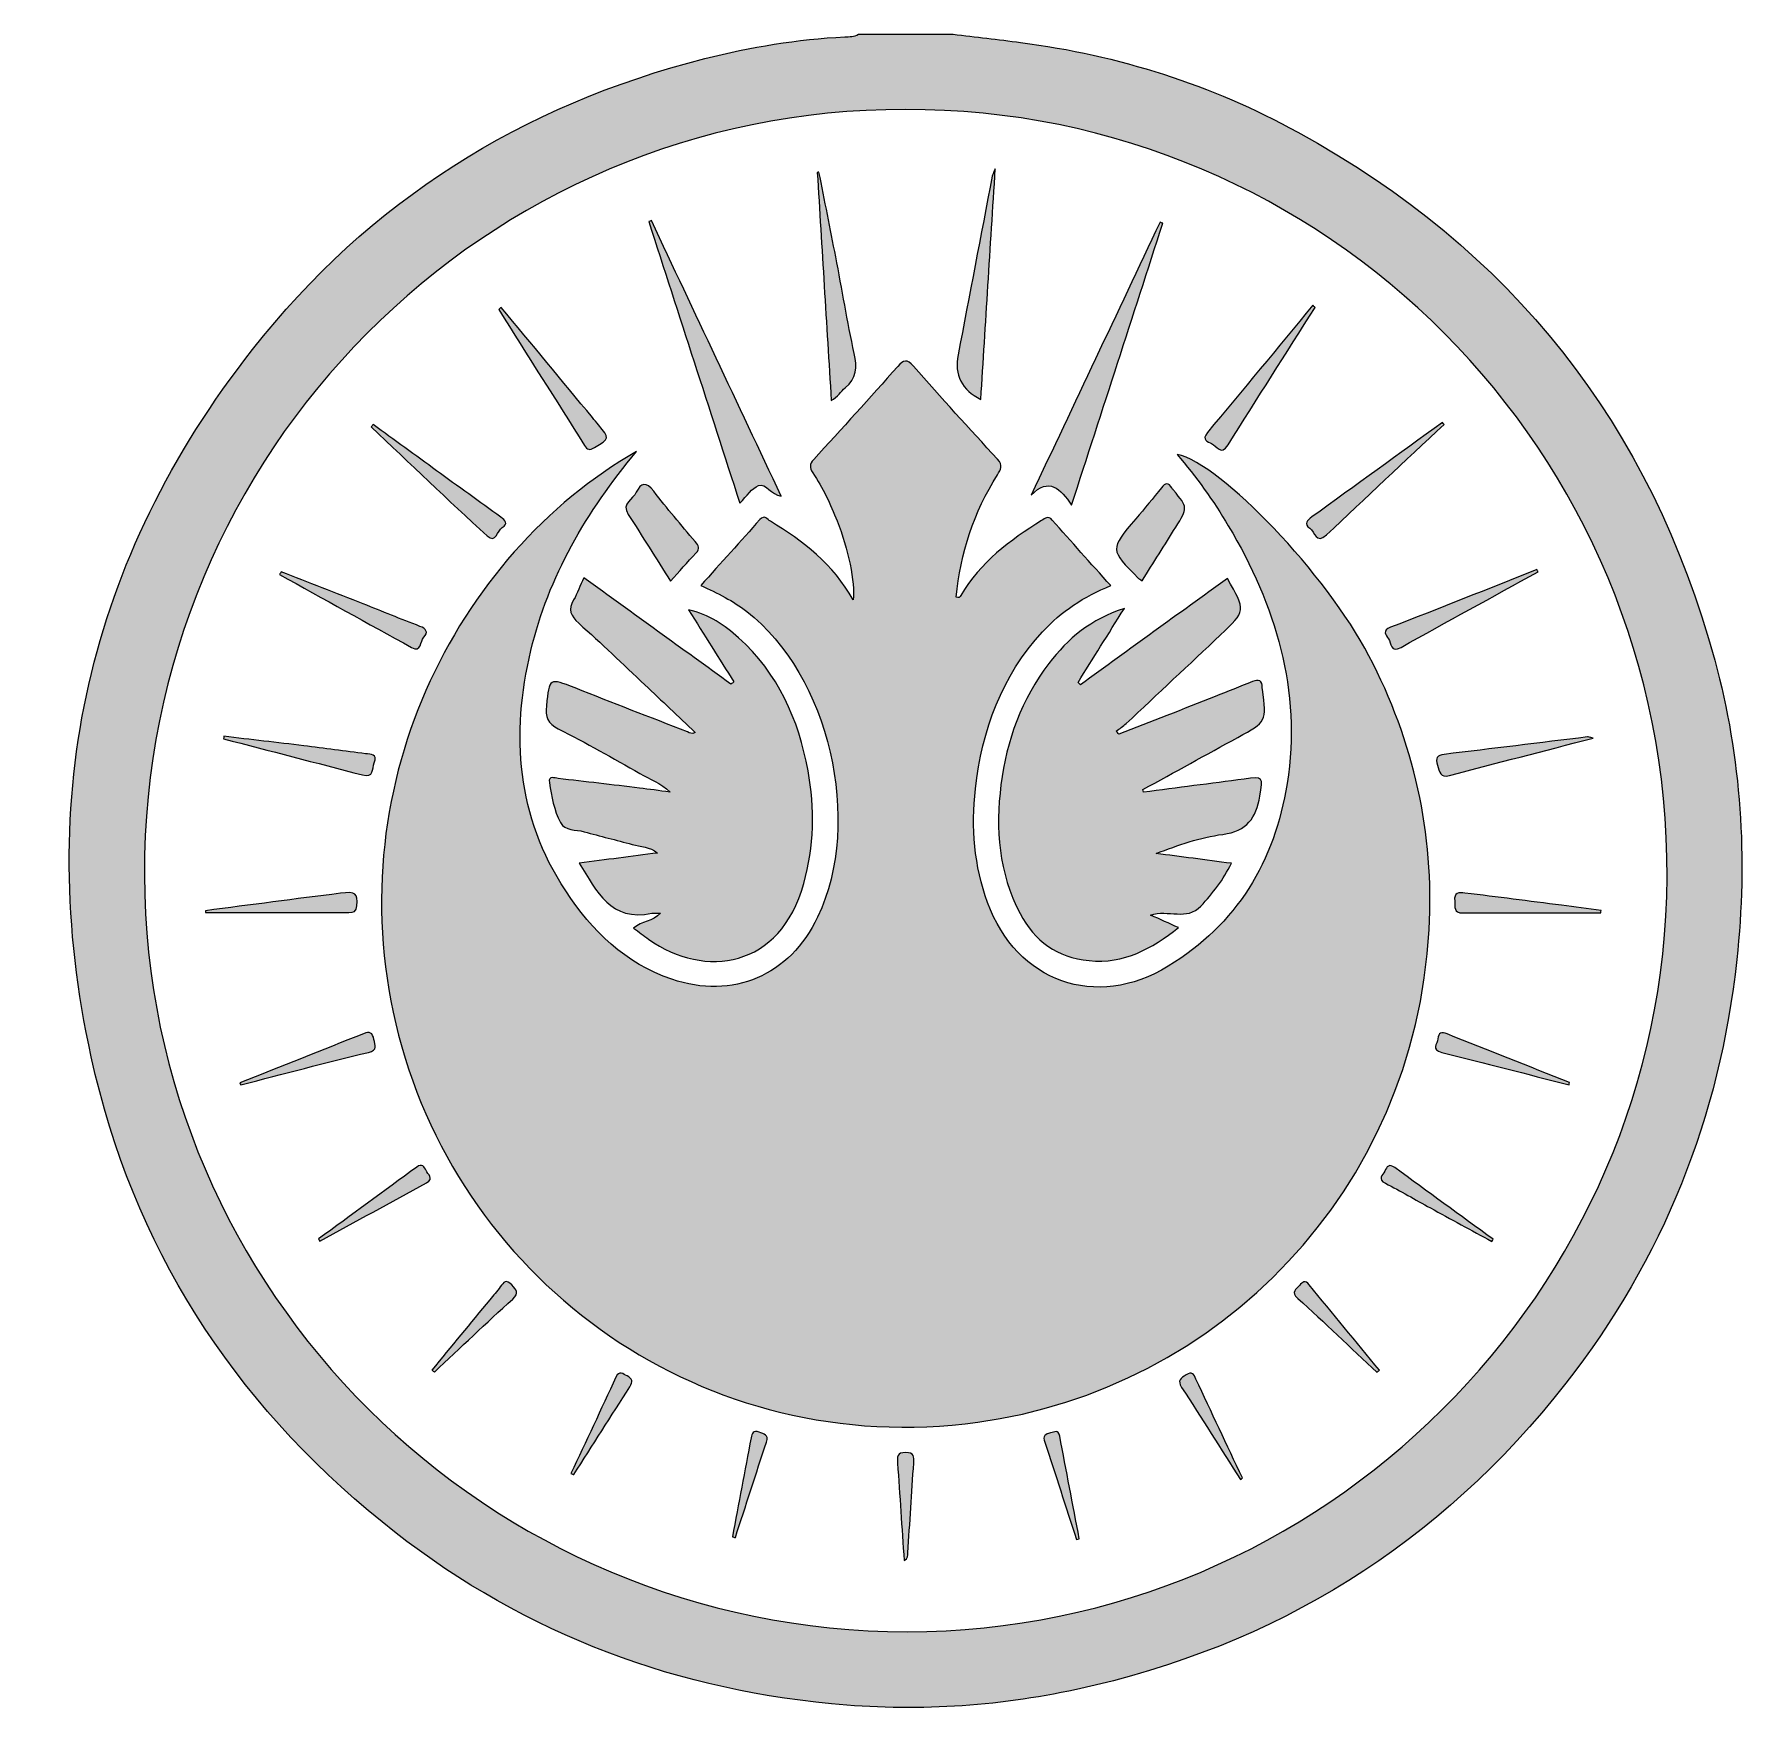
# Model space of a CAD drawing. Header units: inches. Extents: x 34 to 704, y -704 to -48.
import ezdxf

# ---------------------------------------------------------------- set-up
doc = ezdxf.new("R2010")
doc.units = ezdxf.units.IN
doc.header["$MEASUREMENT"] = 0
doc.layers.add('Layer 1', color=7, linetype='Continuous')

# ---------------------------------------------------------------- blocks, each defined once
blk = doc.blocks.new('block 2')
at = {"layer": 'Layer 1', "lineweight": 0}
for points, knots in [([(691.48, -292.65), (666.55, -200.7), (611.9, -131.84), (528.37, -86.14), (494.54, -67.63), (458.27, -56.07), (419.97, -51.1), (411.19, -49.95), (402.38, -48.97), (393.59, -47.91), (381.24, -47.91), (368.88, -47.91), (356.53, -47.91), (354.89, -48.9), (353.04, -48.82), (351.24, -48.91), (332.71, -49.86), (314.48, -52.88), (296.54, -57.42), (224.87, -75.58), (165.2, -113.07), (119.57, -171.21), (55.22, -253.2), (34.23, -346.03), (56.52, -447.73), (72.69, -521.51), (111.56, -582), (170.25, -629.54), (221.55, -671.08), (280.4, -694.35), (345.98, -700.64), (378.17, -703.73), (410.24, -701.89), (441.81, -695.04), (519.89, -678.11), (584, -638.26), (633.22, -575.31), (671.28, -526.63), (693.44, -471.28), (700.1, -409.7), (704.38, -370.1), (701.88, -331), (691.48, -292.65)], [0, 0, 0, 0, 1, 1, 1, 2, 2, 2, 3, 3, 3, 4, 4, 4, 5, 5, 5, 6, 6, 6, 7, 7, 7, 8, 8, 8, 9, 9, 9, 10, 10, 10, 11, 11, 11, 12, 12, 12, 13, 13, 13, 14, 14, 14, 14]), ([(375.67, -672.45), (211.26, -672.35), (77.83, -539.4), (77.3, -376.6), (76.77, -211.39), (210.71, -76.91), (374.94, -77.31), (539.09, -76.77), (673.68, -211.25), (672.83, -377.51), (672.01, -539.09), (538.24, -672.55), (375.67, -672.45)], [0, 0, 0, 0, 1, 1, 1, 2, 2, 2, 3, 3, 3, 4, 4, 4, 4])]:
    blk.add_open_spline(points, degree=3, knots=knots, dxfattribs=at)

msp = doc.modelspace()

# ---------------------------------------------------------------- hatches: boundary and pattern name
at = {"layer": 'Layer 1', "true_color": 0xffffff}
h = msp.add_hatch(color=7, dxfattribs=at)
h.dxf.hatch_style = 2
edge = h.paths.add_edge_path()
edge.add_spline(control_points=[(691.48, -292.65), (666.55, -200.7), (611.9, -131.84), (528.37, -86.14), (494.54, -67.63), (458.27, -56.07), (419.97, -51.1), (411.19, -49.95), (402.38, -48.97), (393.59, -47.91), (381.24, -47.91), (368.88, -47.91), (356.53, -47.91), (354.89, -48.9), (353.04, -48.82), (351.24, -48.91), (332.71, -49.86), (314.48, -52.88), (296.54, -57.42), (224.87, -75.58), (165.2, -113.07), (119.57, -171.21), (55.22, -253.2), (34.23, -346.03), (56.52, -447.73), (72.69, -521.51), (111.56, -582), (170.25, -629.54), (221.55, -671.08), (280.4, -694.35), (345.98, -700.64), (378.17, -703.73), (410.24, -701.89), (441.81, -695.04), (519.89, -678.11), (584, -638.26), (633.22, -575.31), (671.28, -526.63), (693.44, -471.28), (700.1, -409.7), (704.38, -370.1), (701.88, -331), (691.48, -292.65)], knot_values=[0, 0, 0, 0, 1, 1, 1, 2, 2, 2, 3, 3, 3, 4, 4, 4, 5, 5, 5, 6, 6, 6, 7, 7, 7, 8, 8, 8, 9, 9, 9, 10, 10, 10, 11, 11, 11, 12, 12, 12, 13, 13, 13, 14, 14, 14, 14], degree=3, periodic=1)
edge = h.paths.add_edge_path()
edge.add_spline(control_points=[(375.67, -672.45), (211.26, -672.35), (77.83, -539.4), (77.3, -376.6), (76.77, -211.39), (210.71, -76.91), (374.94, -77.31), (539.09, -76.77), (673.68, -211.25), (672.83, -377.51), (672.01, -539.09), (538.24, -672.55), (375.67, -672.45)], knot_values=[0, 0, 0, 0, 1, 1, 1, 2, 2, 2, 3, 3, 3, 4, 4, 4, 4], degree=3, periodic=1)
edge = h.paths.add_edge_path()
edge.add_spline(control_points=[(579.76, -397.96), (574.1, -500.17), (497.42, -577.69), (403.26, -590.53), (296.11, -605.14), (201.91, -536.34), (176.73, -439.25), (151.88, -343.44), (199.1, -251.6), (269.82, -210.99), (250, -234.81), (235.35, -259.84), (228.46, -288.84), (220.62, -321.9), (222.9, -353.69), (242.08, -382.85), (252.36, -398.49), (265.38, -411.16), (283.54, -417.35), (307.41, -425.5), (329.76, -415.87), (340.61, -393.05), (358.41, -355.63), (345.08, -298.37), (312.86, -273.57), (307.52, -269.46), (301.62, -266.4), (294.91, -263.4), (302.85, -254.56), (310.47, -246.1), (318.05, -237.62), (319.85, -235.6), (320.92, -237.54), (322.15, -238.29), (334.95, -246.09), (346.7, -255.03), (354.45, -269.04), (355.38, -262.19), (352.56, -249.04), (348.26, -238.19), (345.64, -231.6), (342.61, -225.23), (338.7, -219.33), (337.35, -217.29), (337.42, -215.97), (339.07, -214.17), (350.09, -202.11), (361.08, -190.01), (371.91, -177.77), (374.28, -175.08), (375.61, -174.84), (378.12, -177.69), (388.93, -189.95), (399.89, -202.07), (411, -214.05), (413.27, -216.5), (412.24, -218.03), (410.91, -220.13), (401.67, -234.78), (396.56, -250.84), (394.78, -267.97), (395.81, -268.46), (396.28, -267.96), (396.63, -267.35), (404.15, -254.32), (415.78, -245.75), (428.22, -238.04), (429.58, -237.19), (430.7, -235.94), (432.36, -237.83), (439.79, -246.26), (447.31, -254.6), (455.23, -263.45), (444.71, -267.72), (435.92, -273.56), (428.55, -281.54), (412.52, -298.91), (404.95, -319.86), (402.34, -342.91), (400.62, -358.07), (401.81, -372.99), (407.09, -387.4), (418.48, -418.46), (449.41, -429.54), (477.74, -412.28), (504.51, -395.96), (519.45, -371.24), (524.22, -340.8), (529.93, -304.41), (519.75, -271.16), (501.23, -240.07), (495.38, -230.23), (488.69, -220.97), (481.18, -212.14), (498.7, -215.93), (539.61, -259.16), (556.24, -290.92), (573.82, -324.5), (581.85, -360.25), (579.76, -397.96)], knot_values=[0, 0, 0, 0, 1, 1, 1, 2, 2, 2, 3, 3, 3, 4, 4, 4, 5, 5, 5, 6, 6, 6, 7, 7, 7, 8, 8, 8, 9, 9, 9, 10, 10, 10, 11, 11, 11, 12, 12, 12, 13, 13, 13, 14, 14, 14, 15, 15, 15, 16, 16, 16, 17, 17, 17, 18, 18, 18, 19, 19, 19, 20, 20, 20, 21, 21, 21, 22, 22, 22, 23, 23, 23, 24, 24, 24, 25, 25, 25, 26, 26, 26, 27, 27, 27, 28, 28, 28, 29, 29, 29, 30, 30, 30, 31, 31, 31, 32, 32, 32, 33, 33, 33, 33], degree=3, periodic=1)
edge = h.paths.add_edge_path()
edge.add_spline(control_points=[(461.25, -317.43), (460.09, -318.51), (458.71, -319.36), (457.43, -320.32), (457.75, -320.74), (458.07, -321.16), (458.39, -321.59), (470.95, -316.66), (483.53, -311.75), (496.09, -306.81), (500.97, -304.89), (505.82, -302.88), (510.7, -300.96), (513.04, -300.05), (514.62, -300.48), (514.52, -303.43), (514.51, -303.61), (514.53, -303.79), (514.55, -303.97), (516.31, -316.64), (516.29, -316.61), (504.92, -322.83), (492.55, -329.59), (480.21, -336.41), (467.86, -343.2), (467.95, -343.54), (468.03, -343.88), (468.12, -344.21), (481.22, -342.51), (494.32, -340.85), (507.42, -339.1), (515.01, -338.09), (514.87, -338.21), (513.56, -345.77), (512.08, -354.28), (508.54, -359.49), (499.07, -360.71), (490.22, -361.86), (481.63, -364.93), (473.02, -368.2), (482.58, -369.44), (492.15, -370.69), (502.46, -372.03), (499.29, -378.45), (495.12, -383.78), (490.49, -388.77), (485.07, -394.62), (477.76, -389.95), (470.83, -392.26), (474.68, -394), (478, -395.5), (481.73, -397.18), (471.23, -405.45), (460.55, -411.47), (446.75, -410.06), (434.2, -408.77), (425.46, -402.51), (419.76, -391.61), (411.47, -375.73), (410.13, -358.69), (412.32, -341.31), (414.51, -323.97), (420.36, -307.86), (431.08, -293.85), (438.46, -284.2), (447.49, -276.6), (460.58, -272.35), (454.14, -282.63), (448.3, -291.95), (442.46, -301.28), (442.77, -301.58), (443.09, -301.89), (443.4, -302.2), (452.98, -295.26), (462.56, -288.32), (472.15, -281.4), (481.7, -274.5), (491.27, -267.63), (500.85, -260.73), (508.13, -273.32), (508.15, -273.33), (498.16, -282.74), (485.88, -294.32), (473.58, -305.89), (461.25, -317.43)], knot_values=[0, 0, 0, 0, 1, 1, 1, 2, 2, 2, 3, 3, 3, 4, 4, 4, 5, 5, 5, 6, 6, 6, 7, 7, 7, 8, 8, 8, 9, 9, 9, 10, 10, 10, 11, 11, 11, 12, 12, 12, 13, 13, 13, 14, 14, 14, 15, 15, 15, 16, 16, 16, 17, 17, 17, 18, 18, 18, 19, 19, 19, 20, 20, 20, 21, 21, 21, 22, 22, 22, 23, 23, 23, 24, 24, 24, 25, 25, 25, 26, 26, 26, 27, 27, 27, 28, 28, 28, 28], degree=3, periodic=1)
edge = h.paths.add_edge_path()
edge.add_spline(control_points=[(268.64, -397.34), (271.68, -394.58), (276.12, -394.8), (279.21, -391.52), (277.59, -391.52), (276.65, -391.36), (275.79, -391.54), (259.66, -394.99), (254.3, -383.02), (247.4, -371.97), (257.87, -370.61), (267.69, -369.34), (278.03, -368), (274.87, -365.54), (271.33, -365.54), (268.13, -364.66), (261.86, -362.91), (255.51, -361.46), (249.26, -359.67), (246.07, -358.76), (241.79, -359.48), (240.04, -356.12), (237.54, -351.31), (236.44, -345.88), (235.69, -340.51), (235.28, -337.56), (237.78, -338.73), (239.13, -338.88), (249.75, -340.07), (260.36, -341.35), (270.98, -342.63), (274.74, -343.08), (278.49, -343.62), (282.93, -344.21), (279.19, -340.61), (274.93, -339.08), (271.11, -336.91), (260.55, -330.93), (249.98, -324.94), (239.18, -319.42), (235.08, -317.32), (234.04, -314.77), (234.51, -310.48), (235.71, -299.42), (235.54, -299.46), (245.73, -303.49), (260.37, -309.27), (275.05, -314.94), (289.71, -320.68), (290.53, -321), (291.26, -321.64), (292.72, -320.92), (286.08, -314.61), (279.61, -308.42), (273.09, -302.28), (264.5, -294.2), (256, -286), (247.17, -278.18), (243.95, -275.33), (242.99, -272.84), (245.17, -269.04), (246.67, -266.42), (247.72, -263.53), (249.15, -260.37), (268.53, -274.38), (287.6, -288.17), (306.68, -301.96), (307.06, -301.69), (307.45, -301.41), (307.84, -301.14), (302.11, -292.01), (296.38, -282.89), (290.09, -272.88), (298.34, -274.84), (304.28, -278.98), (309.67, -283.84), (325.13, -297.78), (333.17, -315.73), (336.85, -335.83), (339.56, -350.63), (339.22, -365.3), (335.19, -379.97), (326.1, -412.95), (296.58, -417.35), (274.48, -401.68), (272.57, -400.33), (270.72, -398.89), (268.64, -397.34)], knot_values=[0, 0, 0, 0, 1, 1, 1, 2, 2, 2, 3, 3, 3, 4, 4, 4, 5, 5, 5, 6, 6, 6, 7, 7, 7, 8, 8, 8, 9, 9, 9, 10, 10, 10, 11, 11, 11, 12, 12, 12, 13, 13, 13, 14, 14, 14, 15, 15, 15, 16, 16, 16, 17, 17, 17, 18, 18, 18, 19, 19, 19, 20, 20, 20, 21, 21, 21, 22, 22, 22, 23, 23, 23, 24, 24, 24, 25, 25, 25, 26, 26, 26, 27, 27, 27, 28, 28, 28, 29, 29, 29, 29], degree=3, periodic=1)
edge = h.paths.add_edge_path()
edge.add_spline(control_points=[(424.14, -228.06), (440.93, -192.51), (457.72, -156.96), (474.52, -121.42), (474.88, -121.55), (475.24, -121.69), (475.6, -121.82), (463.84, -158.17), (452.07, -194.52), (439.94, -232), (435.59, -225.53), (431.09, -220.97), (424.14, -228.06)], knot_values=[0, 0, 0, 0, 1, 1, 1, 2, 2, 2, 3, 3, 3, 4, 4, 4, 4], degree=3, periodic=1)
edge = h.paths.add_edge_path()
edge.add_spline(control_points=[(310.16, -231.18), (298.2, -194.17), (286.39, -157.65), (274.59, -121.13), (274.92, -121.01), (275.26, -120.89), (275.59, -120.77), (292.45, -156.54), (309.31, -192.31), (326.36, -228.49), (322.37, -227.91), (320.54, -223.32), (317.47, -224.38), (314.85, -225.28), (313, -228.4), (310.16, -231.18)], knot_values=[0, 0, 0, 0, 1, 1, 1, 2, 2, 2, 3, 3, 3, 4, 4, 4, 5, 5, 5, 5], degree=3, periodic=1)
edge = h.paths.add_edge_path()
edge.add_spline(control_points=[(345.92, -191.08), (344.08, -161.01), (342.28, -131.45), (340.47, -101.9), (340.69, -101.86), (340.91, -101.81), (341.13, -101.77), (343.32, -112.83), (345.55, -123.87), (347.68, -134.93), (350.11, -147.52), (352.21, -160.18), (354.94, -172.71), (356.12, -178.08), (355.92, -182.46), (351.38, -186.1), (349.63, -187.51), (348.59, -189.75), (345.92, -191.08)], knot_values=[0, 0, 0, 0, 1, 1, 1, 2, 2, 2, 3, 3, 3, 4, 4, 4, 5, 5, 5, 6, 6, 6, 6], degree=3, periodic=1)
edge = h.paths.add_edge_path()
edge.add_spline(control_points=[(395.53, -173.2), (399.99, -149.92), (404.43, -126.64), (408.89, -103.36), (408.97, -102.91), (409.24, -102.5), (410.09, -100.52), (408.13, -131.64), (406.28, -161.12), (404.42, -190.66), (397.01, -187.05), (394.02, -181.07), (395.53, -173.2)], knot_values=[0, 0, 0, 0, 1, 1, 1, 2, 2, 2, 3, 3, 3, 4, 4, 4, 4], degree=3, periodic=1)
edge = h.paths.add_edge_path()
edge.add_spline(control_points=[(475.13, -225.2), (476.62, -223.35), (477.85, -222.97), (479.15, -225.27), (479.33, -225.58), (479.58, -225.86), (479.81, -226.14), (485.43, -233.03), (485.43, -233.03), (480.66, -240.62), (476.34, -247.5), (472.02, -254.38), (467.51, -261.57), (466.72, -261.03), (466.38, -260.87), (466.13, -260.62), (454.81, -249.37), (454.83, -249.38), (465.07, -237.32), (468.46, -233.31), (471.84, -229.29), (475.13, -225.2)], knot_values=[0, 0, 0, 0, 1, 1, 1, 2, 2, 2, 3, 3, 3, 4, 4, 4, 5, 5, 5, 6, 6, 6, 7, 7, 7, 7], degree=3, periodic=1)
edge = h.paths.add_edge_path()
edge.add_spline(control_points=[(269.7, -226.97), (271.51, -223.1), (273.62, -222.83), (276.49, -226.58), (281.65, -233.32), (287.24, -239.74), (292.72, -246.24), (294.02, -247.78), (294.79, -248.96), (293.03, -250.79), (289.67, -254.26), (286.52, -257.93), (283.05, -261.78), (277.34, -252.71), (272.02, -244.11), (266.55, -235.62), (263.7, -231.21), (268.41, -229.72), (269.7, -226.97)], knot_values=[0, 0, 0, 0, 1, 1, 1, 2, 2, 2, 3, 3, 3, 4, 4, 4, 5, 5, 5, 6, 6, 6, 6], degree=3, periodic=1)
edge = h.paths.add_edge_path()
edge.add_spline(control_points=[(493.04, -203.63), (506.85, -187.1), (520.55, -170.46), (534.29, -153.86), (534.58, -154.14), (534.86, -154.43), (535.14, -154.71), (523.8, -172.62), (512.4, -190.49), (501.15, -208.46), (498.4, -212.85), (496.65, -208.8), (494.69, -207.9), (493.18, -207.19), (490.69, -206.44), (493.04, -203.63)], knot_values=[0, 0, 0, 0, 1, 1, 1, 2, 2, 2, 3, 3, 3, 4, 4, 4, 5, 5, 5, 5], degree=3, periodic=1)
edge = h.paths.add_edge_path()
edge.add_spline(control_points=[(249.43, -208.65), (238.28, -190.94), (227.06, -173.26), (215.87, -155.57), (216.19, -155.27), (216.52, -154.97), (216.85, -154.67), (228.74, -169.02), (240.62, -183.37), (252.51, -197.72), (253.32, -198.7), (254.12, -199.68), (254.94, -200.65), (259.36, -205.85), (259.25, -205.98), (253.28, -209.5), (251.39, -210.62), (250.54, -210.42), (249.43, -208.65)], knot_values=[0, 0, 0, 0, 1, 1, 1, 2, 2, 2, 3, 3, 3, 4, 4, 4, 5, 5, 5, 6, 6, 6, 6], degree=3, periodic=1)
edge = h.paths.add_edge_path()
edge.add_spline(control_points=[(211.32, -244), (196.05, -229.98), (181.08, -215.64), (166.01, -201.41), (166.26, -201.11), (166.51, -200.8), (166.75, -200.5), (175.03, -206.51), (183.31, -212.53), (191.59, -218.54), (199.95, -224.6), (208.31, -230.68), (216.7, -236.71), (218.39, -237.93), (219.68, -239.29), (217.28, -240.76), (215.34, -241.96), (214.71, -247.12), (211.32, -244)], knot_values=[0, 0, 0, 0, 1, 1, 1, 2, 2, 2, 3, 3, 3, 4, 4, 4, 5, 5, 5, 6, 6, 6, 6], degree=3, periodic=1)
edge = h.paths.add_edge_path()
edge.add_spline(control_points=[(533.95, -236.6), (550.98, -224.31), (567.97, -211.99), (584.98, -199.68), (585.18, -199.93), (585.39, -200.17), (585.6, -200.42), (570.27, -214.83), (554.92, -229.22), (539.61, -243.65), (535.57, -247.46), (535.02, -242.32), (533.12, -241.06), (530.52, -239.34), (532.13, -237.91), (533.95, -236.6)], knot_values=[0, 0, 0, 0, 1, 1, 1, 2, 2, 2, 3, 3, 3, 4, 4, 4, 5, 5, 5, 5], degree=3, periodic=1)
edge = h.paths.add_edge_path()
edge.add_spline(control_points=[(564.69, -279.77), (583.81, -272.34), (602.86, -264.75), (621.93, -257.21), (622.08, -257.49), (622.23, -257.78), (622.38, -258.07), (604.51, -267.9), (586.62, -277.67), (568.8, -287.6), (564.59, -289.95), (565.07, -285.82), (563.88, -284.27), (562.75, -282.81), (561.42, -281.04), (564.69, -279.77)], knot_values=[0, 0, 0, 0, 1, 1, 1, 2, 2, 2, 3, 3, 3, 4, 4, 4, 5, 5, 5, 5], degree=3, periodic=1)
edge = h.paths.add_edge_path()
edge.add_spline(control_points=[(181.82, -287.63), (164.54, -278.24), (147.37, -268.63), (130.17, -259.1), (130.38, -258.75), (130.6, -258.4), (130.81, -258.05), (141.51, -262.23), (152.22, -266.4), (162.91, -270.61), (170.3, -273.52), (177.65, -276.54), (185.06, -279.39), (187.44, -280.31), (188.51, -281.6), (186.56, -283.66), (185.15, -285.16), (185.75, -289.77), (181.82, -287.63)], knot_values=[0, 0, 0, 0, 1, 1, 1, 2, 2, 2, 3, 3, 3, 4, 4, 4, 5, 5, 5, 6, 6, 6, 6], degree=3, periodic=1)
edge = h.paths.add_edge_path()
edge.add_spline(control_points=[(585.65, -329.46), (604.35, -327.18), (623.05, -324.89), (641.75, -322.63), (642.09, -322.59), (642.45, -322.77), (643.91, -323.09), (624.45, -328.14), (606.09, -332.85), (587.76, -337.7), (583.89, -338.72), (583.94, -336.2), (583.07, -333.7), (582.05, -330.79), (582.97, -329.78), (585.65, -329.46)], knot_values=[0, 0, 0, 0, 1, 1, 1, 2, 2, 2, 3, 3, 3, 4, 4, 4, 5, 5, 5, 5], degree=3, periodic=1)
edge = h.paths.add_edge_path()
edge.add_spline(control_points=[(162.57, -337.5), (144.47, -332.72), (126.33, -328.06), (108.21, -323.36), (108.28, -323.03), (108.36, -322.71), (108.43, -322.38), (118.82, -323.61), (129.21, -324.82), (139.6, -326.09), (147.68, -327.08), (155.75, -328.13), (163.82, -329.18), (165.91, -329.45), (168.61, -329.13), (167.17, -332.8), (166.28, -335.06), (167.22, -338.72), (162.57, -337.5)], knot_values=[0, 0, 0, 0, 1, 1, 1, 2, 2, 2, 3, 3, 3, 4, 4, 4, 5, 5, 5, 6, 6, 6, 6], degree=3, periodic=1)
edge = h.paths.add_edge_path()
edge.add_spline(control_points=[(101.24, -391.27), (101.23, -391.03), (101.21, -390.79), (101.19, -390.55), (118.77, -388.28), (136.35, -385.97), (153.94, -383.75), (160.08, -382.97), (160.77, -383.71), (160.38, -388.65), (160.2, -390.91), (159.21, -391.29), (157.31, -391.29), (138.62, -391.25), (119.93, -391.27), (101.24, -391.27)], knot_values=[0, 0, 0, 0, 1, 1, 1, 2, 2, 2, 3, 3, 3, 4, 4, 4, 5, 5, 5, 5], degree=3, periodic=1)
edge = h.paths.add_edge_path()
edge.add_spline(control_points=[(631.51, -388.42), (636.68, -389.09), (641.85, -389.81), (647.02, -390.51), (646.98, -390.8), (646.94, -391.09), (646.89, -391.38), (628.95, -391.38), (611, -391.3), (593.06, -391.45), (589.13, -391.48), (590.02, -389.06), (589.76, -386.81), (589.37, -383.34), (591.47, -383.36), (593.79, -383.65), (606.37, -385.22), (618.94, -386.81), (631.51, -388.42)], knot_values=[0, 0, 0, 0, 1, 1, 1, 2, 2, 2, 3, 3, 3, 4, 4, 4, 5, 5, 5, 6, 6, 6, 6], degree=3, periodic=1)
edge = h.paths.add_edge_path()
edge.add_spline(control_points=[(164.89, -445.96), (148.21, -449.94), (131.64, -454.37), (115.03, -458.64), (114.88, -458.38), (114.74, -458.13), (114.6, -457.87), (130.73, -451.47), (146.86, -445.11), (162.96, -438.65), (165.49, -437.64), (166.57, -438.23), (167.06, -440.92), (167.47, -443.23), (168.85, -445.01), (164.89, -445.96)], knot_values=[0, 0, 0, 0, 1, 1, 1, 2, 2, 2, 3, 3, 3, 4, 4, 4, 5, 5, 5, 5], degree=3, periodic=1)
edge = h.paths.add_edge_path()
edge.add_spline(control_points=[(586.85, -438.75), (602.75, -445.11), (618.69, -451.39), (634.61, -457.7), (634.57, -458.02), (634.53, -458.35), (634.48, -458.67), (617.92, -454.41), (601.38, -450.03), (584.77, -445.97), (580.44, -444.91), (582.99, -442.64), (583.16, -440.68), (583.38, -438.1), (584.62, -437.85), (586.85, -438.75)], knot_values=[0, 0, 0, 0, 1, 1, 1, 2, 2, 2, 3, 3, 3, 4, 4, 4, 5, 5, 5, 5], degree=3, periodic=1)
edge = h.paths.add_edge_path()
edge.add_spline(control_points=[(187.48, -492.12), (188.12, -493.64), (190.76, -495.26), (187.61, -496.97), (173.7, -504.56), (159.79, -512.16), (145.88, -519.76), (145.71, -519.47), (145.54, -519.19), (145.37, -518.91), (158.19, -509.54), (171.01, -500.18), (183.82, -490.79), (185.79, -489.35), (186.82, -490.56), (187.48, -492.12)], knot_values=[0, 0, 0, 0, 1, 1, 1, 2, 2, 2, 3, 3, 3, 4, 4, 4, 5, 5, 5, 5], degree=3, periodic=1)
edge = h.paths.add_edge_path()
edge.add_spline(control_points=[(566.4, -491), (579.15, -500.39), (591.97, -509.68), (604.76, -519.01), (604.59, -519.29), (604.41, -519.58), (604.24, -519.86), (596.24, -515.49), (588.23, -511.14), (580.24, -506.75), (574.37, -503.54), (568.59, -500.16), (562.65, -497.11), (559.46, -495.47), (561.67, -493.96), (562.4, -492.4), (563.22, -490.65), (564.1, -489.31), (566.4, -491)], knot_values=[0, 0, 0, 0, 1, 1, 1, 2, 2, 2, 3, 3, 3, 4, 4, 4, 5, 5, 5, 6, 6, 6, 6], degree=3, periodic=1)
edge = h.paths.add_edge_path()
edge.add_spline(control_points=[(220.98, -536.88), (222.7, -538.81), (224.02, -539.95), (221.34, -542.39), (211, -551.77), (200.89, -561.41), (190.7, -570.95), (190.37, -570.69), (190.04, -570.43), (189.71, -570.17), (197.26, -561), (204.81, -551.83), (212.36, -542.67), (213.74, -540.99), (215.19, -539.36), (216.49, -537.61), (217.8, -535.85), (218.83, -534.46), (220.98, -536.88)], knot_values=[0, 0, 0, 0, 1, 1, 1, 2, 2, 2, 3, 3, 3, 4, 4, 4, 5, 5, 5, 6, 6, 6, 6], degree=3, periodic=1)
edge = h.paths.add_edge_path()
edge.add_spline(control_points=[(532.88, -536.79), (541.96, -547.99), (551.16, -559.1), (560.31, -570.24), (560, -570.5), (559.68, -570.77), (559.36, -571.03), (549.06, -561.37), (538.85, -551.61), (528.4, -542.12), (525.59, -539.58), (527.75, -538.57), (529.09, -537.05), (530.25, -535.74), (531.23, -534.76), (532.88, -536.79)], knot_values=[0, 0, 0, 0, 1, 1, 1, 2, 2, 2, 3, 3, 3, 4, 4, 4, 5, 5, 5, 5], degree=3, periodic=1)
edge = h.paths.add_edge_path()
edge.add_spline(control_points=[(488.58, -573.7), (494.58, -586.58), (500.67, -599.43), (506.72, -612.29), (506.48, -612.51), (506.24, -612.74), (506, -612.97), (498.34, -600.95), (490.75, -588.89), (482.98, -576.94), (481.17, -574.17), (482.69, -573.33), (484.7, -572.04), (487.09, -570.5), (487.71, -571.82), (488.58, -573.7)], knot_values=[0, 0, 0, 0, 1, 1, 1, 2, 2, 2, 3, 3, 3, 4, 4, 4, 5, 5, 5, 5], degree=3, periodic=1)
edge = h.paths.add_edge_path()
edge.add_spline(control_points=[(267.19, -576.71), (259.82, -588.12), (252.55, -599.6), (245.25, -611.05), (244.88, -610.9), (244.51, -610.75), (244.14, -610.61), (250.02, -598.05), (255.92, -585.51), (261.74, -572.93), (263.04, -570.12), (264.54, -571.76), (266.08, -572.47), (268.18, -573.45), (268.5, -574.67), (267.19, -576.71)], knot_values=[0, 0, 0, 0, 1, 1, 1, 2, 2, 2, 3, 3, 3, 4, 4, 4, 5, 5, 5, 5], degree=3, periodic=1)
edge = h.paths.add_edge_path()
edge.add_spline(control_points=[(435.3, -596), (437.81, -609.37), (440.39, -622.73), (442.94, -636.09), (442.56, -636.18), (442.18, -636.27), (441.81, -636.36), (437.7, -623.68), (433.65, -610.99), (429.44, -598.35), (428.61, -595.86), (429.54, -595.19), (431.7, -594.72), (433.28, -594.38), (434.79, -593.29), (435.3, -596)], knot_values=[0, 0, 0, 0, 1, 1, 1, 2, 2, 2, 3, 3, 3, 4, 4, 4, 5, 5, 5, 5], degree=3, periodic=1)
edge = h.paths.add_edge_path()
edge.add_spline(control_points=[(378.2, -606.49), (377.39, -618.2), (376.67, -629.9), (375.88, -641.61), (375.81, -642.61), (376.07, -643.83), (374.42, -644.66), (373.56, -631.72), (372.72, -619.12), (371.87, -606.53), (371.72, -604.21), (371.63, -602.36), (375.02, -602.38), (378.32, -602.41), (378.37, -604.07), (378.2, -606.49)], knot_values=[0, 0, 0, 0, 1, 1, 1, 2, 2, 2, 3, 3, 3, 4, 4, 4, 5, 5, 5, 5], degree=3, periodic=1)
edge = h.paths.add_edge_path()
edge.add_spline(control_points=[(320.61, -598.29), (316.47, -610.72), (312.48, -623.19), (308.44, -635.65), (308.04, -635.54), (307.65, -635.42), (307.25, -635.31), (309.69, -622.42), (312.12, -609.52), (314.59, -596.64), (314.91, -595.01), (315.26, -593.42), (317.75, -594.49), (319.58, -595.27), (321.62, -595.26), (320.61, -598.29)], knot_values=[0, 0, 0, 0, 1, 1, 1, 2, 2, 2, 3, 3, 3, 4, 4, 4, 5, 5, 5, 5], degree=3, periodic=1)

# ---------------------------------------------------------------- linework, layer by layer
at = {"layer": 'Layer 1', "lineweight": 0}
for points, knots in [([(395.53, -173.2), (399.99, -149.92), (404.43, -126.64), (408.89, -103.36), (408.97, -102.91), (409.24, -102.5), (410.09, -100.52), (408.13, -131.64), (406.28, -161.12), (404.42, -190.66), (397.01, -187.05), (394.02, -181.07), (395.53, -173.2)], [0, 0, 0, 0, 1, 1, 1, 2, 2, 2, 3, 3, 3, 4, 4, 4, 4]), ([(345.92, -191.08), (344.08, -161.01), (342.28, -131.45), (340.47, -101.9), (340.69, -101.86), (340.91, -101.81), (341.13, -101.77), (343.32, -112.83), (345.55, -123.87), (347.68, -134.93), (350.11, -147.52), (352.21, -160.18), (354.94, -172.71), (356.12, -178.08), (355.92, -182.46), (351.38, -186.1), (349.63, -187.51), (348.59, -189.75), (345.92, -191.08)], [0, 0, 0, 0, 1, 1, 1, 2, 2, 2, 3, 3, 3, 4, 4, 4, 5, 5, 5, 6, 6, 6, 6]), ([(310.16, -231.18), (298.2, -194.17), (286.39, -157.65), (274.59, -121.13), (274.92, -121.01), (275.26, -120.89), (275.59, -120.77), (292.45, -156.54), (309.31, -192.31), (326.36, -228.49), (322.37, -227.91), (320.54, -223.32), (317.47, -224.38), (314.85, -225.28), (313, -228.4), (310.16, -231.18)], [0, 0, 0, 0, 1, 1, 1, 2, 2, 2, 3, 3, 3, 4, 4, 4, 5, 5, 5, 5]), ([(424.14, -228.06), (440.93, -192.51), (457.72, -156.96), (474.52, -121.42), (474.88, -121.55), (475.24, -121.69), (475.6, -121.82), (463.84, -158.17), (452.07, -194.52), (439.94, -232), (435.59, -225.53), (431.09, -220.97), (424.14, -228.06)], [0, 0, 0, 0, 1, 1, 1, 2, 2, 2, 3, 3, 3, 4, 4, 4, 4]), ([(493.04, -203.63), (506.85, -187.1), (520.55, -170.46), (534.29, -153.86), (534.58, -154.14), (534.86, -154.43), (535.14, -154.71), (523.8, -172.62), (512.4, -190.49), (501.15, -208.46), (498.4, -212.85), (496.65, -208.8), (494.69, -207.9), (493.18, -207.19), (490.69, -206.44), (493.04, -203.63)], [0, 0, 0, 0, 1, 1, 1, 2, 2, 2, 3, 3, 3, 4, 4, 4, 5, 5, 5, 5]), ([(249.43, -208.65), (238.28, -190.94), (227.06, -173.26), (215.87, -155.57), (216.19, -155.27), (216.52, -154.97), (216.85, -154.67), (228.74, -169.02), (240.62, -183.37), (252.51, -197.72), (253.32, -198.7), (254.12, -199.68), (254.94, -200.65), (259.36, -205.85), (259.25, -205.98), (253.28, -209.5), (251.39, -210.62), (250.54, -210.42), (249.43, -208.65)], [0, 0, 0, 0, 1, 1, 1, 2, 2, 2, 3, 3, 3, 4, 4, 4, 5, 5, 5, 6, 6, 6, 6]), ([(579.76, -397.96), (574.1, -500.17), (497.42, -577.69), (403.26, -590.53), (296.11, -605.14), (201.91, -536.34), (176.73, -439.25), (151.88, -343.44), (199.1, -251.6), (269.82, -210.99), (250, -234.81), (235.35, -259.84), (228.46, -288.84), (220.62, -321.9), (222.9, -353.69), (242.08, -382.85), (252.36, -398.49), (265.38, -411.16), (283.54, -417.35), (307.41, -425.5), (329.76, -415.87), (340.61, -393.05), (358.41, -355.63), (345.08, -298.37), (312.86, -273.57), (307.52, -269.46), (301.62, -266.4), (294.91, -263.4), (302.85, -254.56), (310.47, -246.1), (318.05, -237.62), (319.85, -235.6), (320.92, -237.54), (322.15, -238.29), (334.95, -246.09), (346.7, -255.03), (354.45, -269.04), (355.38, -262.19), (352.56, -249.04), (348.26, -238.19), (345.64, -231.6), (342.61, -225.23), (338.7, -219.33), (337.35, -217.29), (337.42, -215.97), (339.07, -214.17), (350.09, -202.11), (361.08, -190.01), (371.91, -177.77), (374.28, -175.08), (375.61, -174.84), (378.12, -177.69), (388.93, -189.95), (399.89, -202.07), (411, -214.05), (413.27, -216.5), (412.24, -218.03), (410.91, -220.13), (401.67, -234.78), (396.56, -250.84), (394.78, -267.97), (395.81, -268.46), (396.28, -267.96), (396.63, -267.35), (404.15, -254.32), (415.78, -245.75), (428.22, -238.04), (429.58, -237.19), (430.7, -235.94), (432.36, -237.83), (439.79, -246.26), (447.31, -254.6), (455.23, -263.45), (444.71, -267.72), (435.92, -273.56), (428.55, -281.54), (412.52, -298.91), (404.95, -319.86), (402.34, -342.91), (400.62, -358.07), (401.81, -372.99), (407.09, -387.4), (418.48, -418.46), (449.41, -429.54), (477.74, -412.28), (504.51, -395.96), (519.45, -371.24), (524.22, -340.8), (529.93, -304.41), (519.75, -271.16), (501.23, -240.07), (495.38, -230.23), (488.69, -220.97), (481.18, -212.14), (498.7, -215.93), (539.61, -259.16), (556.24, -290.92), (573.82, -324.5), (581.85, -360.25), (579.76, -397.96)], [0, 0, 0, 0, 1, 1, 1, 2, 2, 2, 3, 3, 3, 4, 4, 4, 5, 5, 5, 6, 6, 6, 7, 7, 7, 8, 8, 8, 9, 9, 9, 10, 10, 10, 11, 11, 11, 12, 12, 12, 13, 13, 13, 14, 14, 14, 15, 15, 15, 16, 16, 16, 17, 17, 17, 18, 18, 18, 19, 19, 19, 20, 20, 20, 21, 21, 21, 22, 22, 22, 23, 23, 23, 24, 24, 24, 25, 25, 25, 26, 26, 26, 27, 27, 27, 28, 28, 28, 29, 29, 29, 30, 30, 30, 31, 31, 31, 32, 32, 32, 33, 33, 33, 33]), ([(211.32, -244), (196.05, -229.98), (181.08, -215.64), (166.01, -201.41), (166.26, -201.11), (166.51, -200.8), (166.75, -200.5), (175.03, -206.51), (183.31, -212.53), (191.59, -218.54), (199.95, -224.6), (208.31, -230.68), (216.7, -236.71), (218.39, -237.93), (219.68, -239.29), (217.28, -240.76), (215.34, -241.96), (214.71, -247.12), (211.32, -244)], [0, 0, 0, 0, 1, 1, 1, 2, 2, 2, 3, 3, 3, 4, 4, 4, 5, 5, 5, 6, 6, 6, 6]), ([(533.95, -236.6), (550.98, -224.31), (567.97, -211.99), (584.98, -199.68), (585.18, -199.93), (585.39, -200.17), (585.6, -200.42), (570.27, -214.83), (554.92, -229.22), (539.61, -243.65), (535.57, -247.46), (535.02, -242.32), (533.12, -241.06), (530.52, -239.34), (532.13, -237.91), (533.95, -236.6)], [0, 0, 0, 0, 1, 1, 1, 2, 2, 2, 3, 3, 3, 4, 4, 4, 5, 5, 5, 5]), ([(269.7, -226.97), (271.51, -223.1), (273.62, -222.83), (276.49, -226.58), (281.65, -233.32), (287.24, -239.74), (292.72, -246.24), (294.02, -247.78), (294.79, -248.96), (293.03, -250.79), (289.67, -254.26), (286.52, -257.93), (283.05, -261.78), (277.34, -252.71), (272.02, -244.11), (266.55, -235.62), (263.7, -231.21), (268.41, -229.72), (269.7, -226.97)], [0, 0, 0, 0, 1, 1, 1, 2, 2, 2, 3, 3, 3, 4, 4, 4, 5, 5, 5, 6, 6, 6, 6]), ([(475.13, -225.2), (476.62, -223.35), (477.85, -222.97), (479.15, -225.27), (479.33, -225.58), (479.58, -225.86), (479.81, -226.14), (485.43, -233.03), (485.43, -233.03), (480.66, -240.62), (476.34, -247.5), (472.02, -254.38), (467.51, -261.57), (466.72, -261.03), (466.38, -260.87), (466.13, -260.62), (454.81, -249.37), (454.83, -249.38), (465.07, -237.32), (468.46, -233.31), (471.84, -229.29), (475.13, -225.2)], [0, 0, 0, 0, 1, 1, 1, 2, 2, 2, 3, 3, 3, 4, 4, 4, 5, 5, 5, 6, 6, 6, 7, 7, 7, 7]), ([(181.82, -287.63), (164.54, -278.24), (147.37, -268.63), (130.17, -259.1), (130.38, -258.75), (130.6, -258.4), (130.81, -258.05), (141.51, -262.23), (152.22, -266.4), (162.91, -270.61), (170.3, -273.52), (177.65, -276.54), (185.06, -279.39), (187.44, -280.31), (188.51, -281.6), (186.56, -283.66), (185.15, -285.16), (185.75, -289.77), (181.82, -287.63)], [0, 0, 0, 0, 1, 1, 1, 2, 2, 2, 3, 3, 3, 4, 4, 4, 5, 5, 5, 6, 6, 6, 6]), ([(268.64, -397.34), (271.68, -394.58), (276.12, -394.8), (279.21, -391.52), (277.59, -391.52), (276.65, -391.36), (275.79, -391.54), (259.66, -394.99), (254.3, -383.02), (247.4, -371.97), (257.87, -370.61), (267.69, -369.34), (278.03, -368), (274.87, -365.54), (271.33, -365.54), (268.13, -364.66), (261.86, -362.91), (255.51, -361.46), (249.26, -359.67), (246.07, -358.76), (241.79, -359.48), (240.04, -356.12), (237.54, -351.31), (236.44, -345.88), (235.69, -340.51), (235.28, -337.56), (237.78, -338.73), (239.13, -338.88), (249.75, -340.07), (260.36, -341.35), (270.98, -342.63), (274.74, -343.08), (278.49, -343.62), (282.93, -344.21), (279.19, -340.61), (274.93, -339.08), (271.11, -336.91), (260.55, -330.93), (249.98, -324.94), (239.18, -319.42), (235.08, -317.32), (234.04, -314.77), (234.51, -310.48), (235.71, -299.42), (235.54, -299.46), (245.73, -303.49), (260.37, -309.27), (275.05, -314.94), (289.71, -320.68), (290.53, -321), (291.26, -321.64), (292.72, -320.92), (286.08, -314.61), (279.61, -308.42), (273.09, -302.28), (264.5, -294.2), (256, -286), (247.17, -278.18), (243.95, -275.33), (242.99, -272.84), (245.17, -269.04), (246.67, -266.42), (247.72, -263.53), (249.15, -260.37), (268.53, -274.38), (287.6, -288.17), (306.68, -301.96), (307.06, -301.69), (307.45, -301.41), (307.84, -301.14), (302.11, -292.01), (296.38, -282.89), (290.09, -272.88), (298.34, -274.84), (304.28, -278.98), (309.67, -283.84), (325.13, -297.78), (333.17, -315.73), (336.85, -335.83), (339.56, -350.63), (339.22, -365.3), (335.19, -379.97), (326.1, -412.95), (296.58, -417.35), (274.48, -401.68), (272.57, -400.33), (270.72, -398.89), (268.64, -397.34)], [0, 0, 0, 0, 1, 1, 1, 2, 2, 2, 3, 3, 3, 4, 4, 4, 5, 5, 5, 6, 6, 6, 7, 7, 7, 8, 8, 8, 9, 9, 9, 10, 10, 10, 11, 11, 11, 12, 12, 12, 13, 13, 13, 14, 14, 14, 15, 15, 15, 16, 16, 16, 17, 17, 17, 18, 18, 18, 19, 19, 19, 20, 20, 20, 21, 21, 21, 22, 22, 22, 23, 23, 23, 24, 24, 24, 25, 25, 25, 26, 26, 26, 27, 27, 27, 28, 28, 28, 29, 29, 29, 29]), ([(461.25, -317.43), (460.09, -318.51), (458.71, -319.36), (457.43, -320.32), (457.75, -320.74), (458.07, -321.16), (458.39, -321.59), (470.95, -316.66), (483.53, -311.75), (496.09, -306.81), (500.97, -304.89), (505.82, -302.88), (510.7, -300.96), (513.04, -300.05), (514.62, -300.48), (514.52, -303.43), (514.51, -303.61), (514.53, -303.79), (514.55, -303.97), (516.31, -316.64), (516.29, -316.61), (504.92, -322.83), (492.55, -329.59), (480.21, -336.41), (467.86, -343.2), (467.95, -343.54), (468.03, -343.88), (468.12, -344.21), (481.22, -342.51), (494.32, -340.85), (507.42, -339.1), (515.01, -338.09), (514.87, -338.21), (513.56, -345.77), (512.08, -354.28), (508.54, -359.49), (499.07, -360.71), (490.22, -361.86), (481.63, -364.93), (473.02, -368.2), (482.58, -369.44), (492.15, -370.69), (502.46, -372.03), (499.29, -378.45), (495.12, -383.78), (490.49, -388.77), (485.07, -394.62), (477.76, -389.95), (470.83, -392.26), (474.68, -394), (478, -395.5), (481.73, -397.18), (471.23, -405.45), (460.55, -411.47), (446.75, -410.06), (434.2, -408.77), (425.46, -402.51), (419.76, -391.61), (411.47, -375.73), (410.13, -358.69), (412.32, -341.31), (414.51, -323.97), (420.36, -307.86), (431.08, -293.85), (438.46, -284.2), (447.49, -276.6), (460.58, -272.35), (454.14, -282.63), (448.3, -291.95), (442.46, -301.28), (442.77, -301.58), (443.09, -301.89), (443.4, -302.2), (452.98, -295.26), (462.56, -288.32), (472.15, -281.4), (481.7, -274.5), (491.27, -267.63), (500.85, -260.73), (508.13, -273.32), (508.15, -273.33), (498.16, -282.74), (485.88, -294.32), (473.58, -305.89), (461.25, -317.43)], [0, 0, 0, 0, 1, 1, 1, 2, 2, 2, 3, 3, 3, 4, 4, 4, 5, 5, 5, 6, 6, 6, 7, 7, 7, 8, 8, 8, 9, 9, 9, 10, 10, 10, 11, 11, 11, 12, 12, 12, 13, 13, 13, 14, 14, 14, 15, 15, 15, 16, 16, 16, 17, 17, 17, 18, 18, 18, 19, 19, 19, 20, 20, 20, 21, 21, 21, 22, 22, 22, 23, 23, 23, 24, 24, 24, 25, 25, 25, 26, 26, 26, 27, 27, 27, 28, 28, 28, 28]), ([(564.69, -279.77), (583.81, -272.34), (602.86, -264.75), (621.93, -257.21), (622.08, -257.49), (622.23, -257.78), (622.38, -258.07), (604.51, -267.9), (586.62, -277.67), (568.8, -287.6), (564.59, -289.95), (565.07, -285.82), (563.88, -284.27), (562.75, -282.81), (561.42, -281.04), (564.69, -279.77)], [0, 0, 0, 0, 1, 1, 1, 2, 2, 2, 3, 3, 3, 4, 4, 4, 5, 5, 5, 5]), ([(162.57, -337.5), (144.47, -332.72), (126.33, -328.06), (108.21, -323.36), (108.28, -323.03), (108.36, -322.71), (108.43, -322.38), (118.82, -323.61), (129.21, -324.82), (139.6, -326.09), (147.68, -327.08), (155.75, -328.13), (163.82, -329.18), (165.91, -329.45), (168.61, -329.13), (167.17, -332.8), (166.28, -335.06), (167.22, -338.72), (162.57, -337.5)], [0, 0, 0, 0, 1, 1, 1, 2, 2, 2, 3, 3, 3, 4, 4, 4, 5, 5, 5, 6, 6, 6, 6]), ([(585.65, -329.46), (604.35, -327.18), (623.05, -324.89), (641.75, -322.63), (642.09, -322.59), (642.45, -322.77), (643.91, -323.09), (624.45, -328.14), (606.09, -332.85), (587.76, -337.7), (583.89, -338.72), (583.94, -336.2), (583.07, -333.7), (582.05, -330.79), (582.97, -329.78), (585.65, -329.46)], [0, 0, 0, 0, 1, 1, 1, 2, 2, 2, 3, 3, 3, 4, 4, 4, 5, 5, 5, 5]), ([(101.24, -391.27), (101.23, -391.03), (101.21, -390.79), (101.19, -390.55), (118.77, -388.28), (136.35, -385.97), (153.94, -383.75), (160.08, -382.97), (160.77, -383.71), (160.38, -388.65), (160.2, -390.91), (159.21, -391.29), (157.31, -391.29), (138.62, -391.25), (119.93, -391.27), (101.24, -391.27)], [0, 0, 0, 0, 1, 1, 1, 2, 2, 2, 3, 3, 3, 4, 4, 4, 5, 5, 5, 5]), ([(631.51, -388.42), (636.68, -389.09), (641.85, -389.81), (647.02, -390.51), (646.98, -390.8), (646.94, -391.09), (646.89, -391.38), (628.95, -391.38), (611, -391.3), (593.06, -391.45), (589.13, -391.48), (590.02, -389.06), (589.76, -386.81), (589.37, -383.34), (591.47, -383.36), (593.79, -383.65), (606.37, -385.22), (618.94, -386.81), (631.51, -388.42)], [0, 0, 0, 0, 1, 1, 1, 2, 2, 2, 3, 3, 3, 4, 4, 4, 5, 5, 5, 6, 6, 6, 6]), ([(164.89, -445.96), (148.21, -449.94), (131.64, -454.37), (115.03, -458.64), (114.88, -458.38), (114.74, -458.13), (114.6, -457.87), (130.73, -451.47), (146.86, -445.11), (162.96, -438.65), (165.49, -437.64), (166.57, -438.23), (167.06, -440.92), (167.47, -443.23), (168.85, -445.01), (164.89, -445.96)], [0, 0, 0, 0, 1, 1, 1, 2, 2, 2, 3, 3, 3, 4, 4, 4, 5, 5, 5, 5]), ([(586.85, -438.75), (602.75, -445.11), (618.69, -451.39), (634.61, -457.7), (634.57, -458.02), (634.53, -458.35), (634.48, -458.67), (617.92, -454.41), (601.38, -450.03), (584.77, -445.97), (580.44, -444.91), (582.99, -442.64), (583.16, -440.68), (583.38, -438.1), (584.62, -437.85), (586.85, -438.75)], [0, 0, 0, 0, 1, 1, 1, 2, 2, 2, 3, 3, 3, 4, 4, 4, 5, 5, 5, 5]), ([(187.48, -492.12), (188.12, -493.64), (190.76, -495.26), (187.61, -496.97), (173.7, -504.56), (159.79, -512.16), (145.88, -519.76), (145.71, -519.47), (145.54, -519.19), (145.37, -518.91), (158.19, -509.54), (171.01, -500.18), (183.82, -490.79), (185.79, -489.35), (186.82, -490.56), (187.48, -492.12)], [0, 0, 0, 0, 1, 1, 1, 2, 2, 2, 3, 3, 3, 4, 4, 4, 5, 5, 5, 5]), ([(566.4, -491), (579.15, -500.39), (591.97, -509.68), (604.76, -519.01), (604.59, -519.29), (604.41, -519.58), (604.24, -519.86), (596.24, -515.49), (588.23, -511.14), (580.24, -506.75), (574.37, -503.54), (568.59, -500.16), (562.65, -497.11), (559.46, -495.47), (561.67, -493.96), (562.4, -492.4), (563.22, -490.65), (564.1, -489.31), (566.4, -491)], [0, 0, 0, 0, 1, 1, 1, 2, 2, 2, 3, 3, 3, 4, 4, 4, 5, 5, 5, 6, 6, 6, 6]), ([(220.98, -536.88), (222.7, -538.81), (224.02, -539.95), (221.34, -542.39), (211, -551.77), (200.89, -561.41), (190.7, -570.95), (190.37, -570.69), (190.04, -570.43), (189.71, -570.17), (197.26, -561), (204.81, -551.83), (212.36, -542.67), (213.74, -540.99), (215.19, -539.36), (216.49, -537.61), (217.8, -535.85), (218.83, -534.46), (220.98, -536.88)], [0, 0, 0, 0, 1, 1, 1, 2, 2, 2, 3, 3, 3, 4, 4, 4, 5, 5, 5, 6, 6, 6, 6]), ([(532.88, -536.79), (541.96, -547.99), (551.16, -559.1), (560.31, -570.24), (560, -570.5), (559.68, -570.77), (559.36, -571.03), (549.06, -561.37), (538.85, -551.61), (528.4, -542.12), (525.59, -539.58), (527.75, -538.57), (529.09, -537.05), (530.25, -535.74), (531.23, -534.76), (532.88, -536.79)], [0, 0, 0, 0, 1, 1, 1, 2, 2, 2, 3, 3, 3, 4, 4, 4, 5, 5, 5, 5]), ([(267.19, -576.71), (259.82, -588.12), (252.55, -599.6), (245.25, -611.05), (244.88, -610.9), (244.51, -610.75), (244.14, -610.61), (250.02, -598.05), (255.92, -585.51), (261.74, -572.93), (263.04, -570.12), (264.54, -571.76), (266.08, -572.47), (268.18, -573.45), (268.5, -574.67), (267.19, -576.71)], [0, 0, 0, 0, 1, 1, 1, 2, 2, 2, 3, 3, 3, 4, 4, 4, 5, 5, 5, 5]), ([(488.58, -573.7), (494.58, -586.58), (500.67, -599.43), (506.72, -612.29), (506.48, -612.51), (506.24, -612.74), (506, -612.97), (498.34, -600.95), (490.75, -588.89), (482.98, -576.94), (481.17, -574.17), (482.69, -573.33), (484.7, -572.04), (487.09, -570.5), (487.71, -571.82), (488.58, -573.7)], [0, 0, 0, 0, 1, 1, 1, 2, 2, 2, 3, 3, 3, 4, 4, 4, 5, 5, 5, 5]), ([(320.61, -598.29), (316.47, -610.72), (312.48, -623.19), (308.44, -635.65), (308.04, -635.54), (307.65, -635.42), (307.25, -635.31), (309.69, -622.42), (312.12, -609.52), (314.59, -596.64), (314.91, -595.01), (315.26, -593.42), (317.75, -594.49), (319.58, -595.27), (321.62, -595.26), (320.61, -598.29)], [0, 0, 0, 0, 1, 1, 1, 2, 2, 2, 3, 3, 3, 4, 4, 4, 5, 5, 5, 5]), ([(435.3, -596), (437.81, -609.37), (440.39, -622.73), (442.94, -636.09), (442.56, -636.18), (442.18, -636.27), (441.81, -636.36), (437.7, -623.68), (433.65, -610.99), (429.44, -598.35), (428.61, -595.86), (429.54, -595.19), (431.7, -594.72), (433.28, -594.38), (434.79, -593.29), (435.3, -596)], [0, 0, 0, 0, 1, 1, 1, 2, 2, 2, 3, 3, 3, 4, 4, 4, 5, 5, 5, 5]), ([(378.2, -606.49), (377.39, -618.2), (376.67, -629.9), (375.88, -641.61), (375.81, -642.61), (376.07, -643.83), (374.42, -644.66), (373.56, -631.72), (372.72, -619.12), (371.87, -606.53), (371.72, -604.21), (371.63, -602.36), (375.02, -602.38), (378.32, -602.41), (378.37, -604.07), (378.2, -606.49)], [0, 0, 0, 0, 1, 1, 1, 2, 2, 2, 3, 3, 3, 4, 4, 4, 5, 5, 5, 5])]:
    msp.add_open_spline(points, degree=3, knots=knots, dxfattribs=at)

# ---------------------------------------------------------------- block references
at = {"layer": 'Layer 1'}
msp.add_blockref('block 2', (0, 0), dxfattribs=at)

doc.saveas('drawing.dxf')
